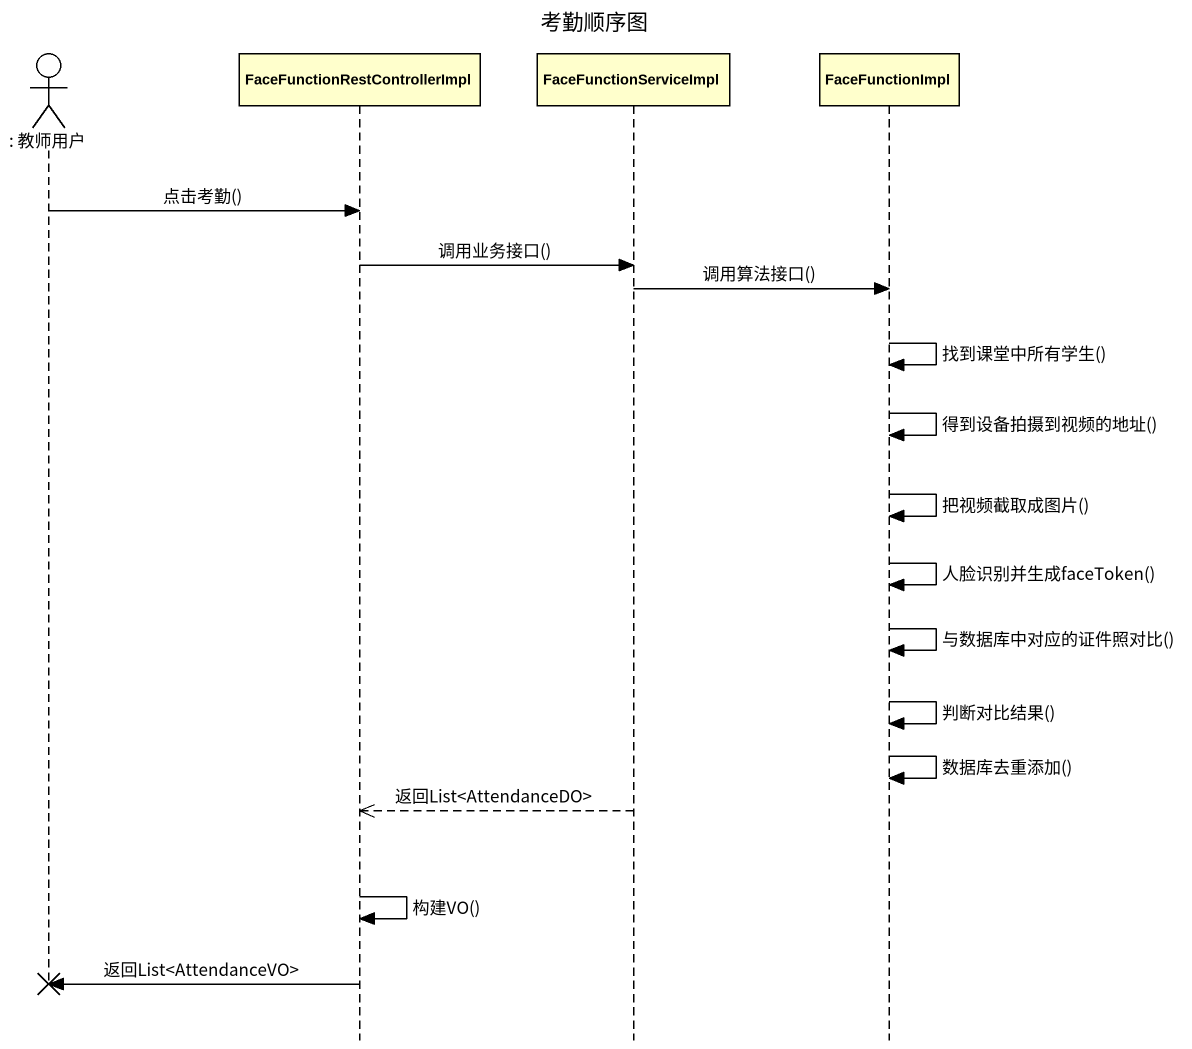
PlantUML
@startuml
title 考勤顺序图
hide footbox
actor ": 教师用户" as 教师用户
participant "FaceFunctionRestControllerImpl" as FaceFunctionRestControllerIm
participant FaceFunctionServiceImpl
participant FaceFunctionImpl

教师用户 -> FaceFunctionRestControllerIm : 点击考勤()
FaceFunctionRestControllerIm -> FaceFunctionServiceImpl : 调用业务接口()
FaceFunctionServiceImpl -> FaceFunctionImpl : 调用算法接口()
FaceFunctionImpl -> FaceFunctionImpl : 找到课堂中所有学生()
FaceFunctionImpl -> FaceFunctionImpl : 得到设备拍摄到视频的地址()
FaceFunctionImpl -> FaceFunctionImpl : 把视频截取成图片()
FaceFunctionImpl -> FaceFunctionImpl : 人脸识别并生成faceToken()
FaceFunctionImpl -> FaceFunctionImpl : 与数据库中对应的证件照对比()
FaceFunctionImpl -> FaceFunctionImpl : 判断对比结果()
FaceFunctionImpl -> FaceFunctionImpl : 数据库去重添加()
FaceFunctionServiceImpl -->> FaceFunctionRestControllerIm : 返回List<AttendanceDO>
FaceFunctionRestControllerIm -> FaceFunctionRestControllerIm : 构建VO()
FaceFunctionRestControllerIm -> 教师用户 !! : 返回List<AttendanceVO>
@enduml
